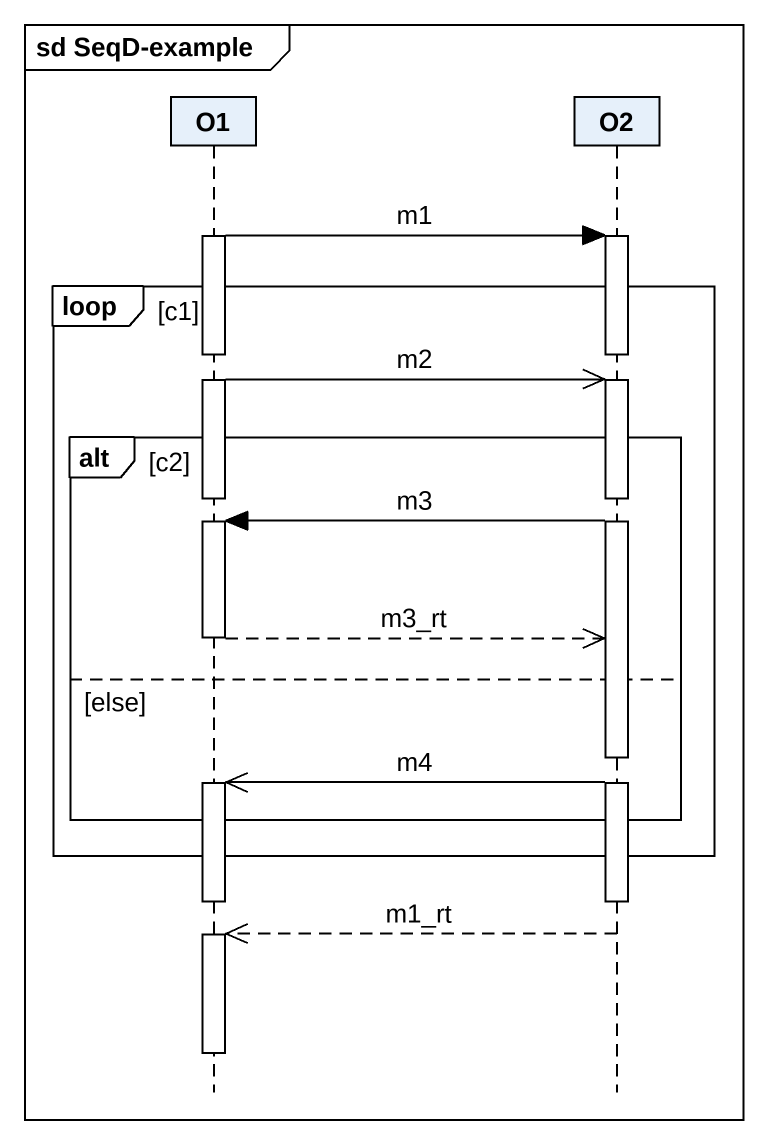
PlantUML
@startuml
mainframe sd SeqD-example
hide footbox
participant O1
participant O2

activate O1
O1 -> O2 : m1
activate O2
loop c1
  deactivate O2
  O1 ->> O2 : m2
  activate O2
  alt c2
    deactivate O1
    O2 -> O1 : m3
    activate O1
    O1 -->> O2 : m3_rt
    deactivate O1
  else else
    O2 ->> O1 : m4
    activate O1
  end
end
deactivate O1
deactivate O2
O2 -->> O1 : m1_rt
activate O1
deactivate O1
@enduml
